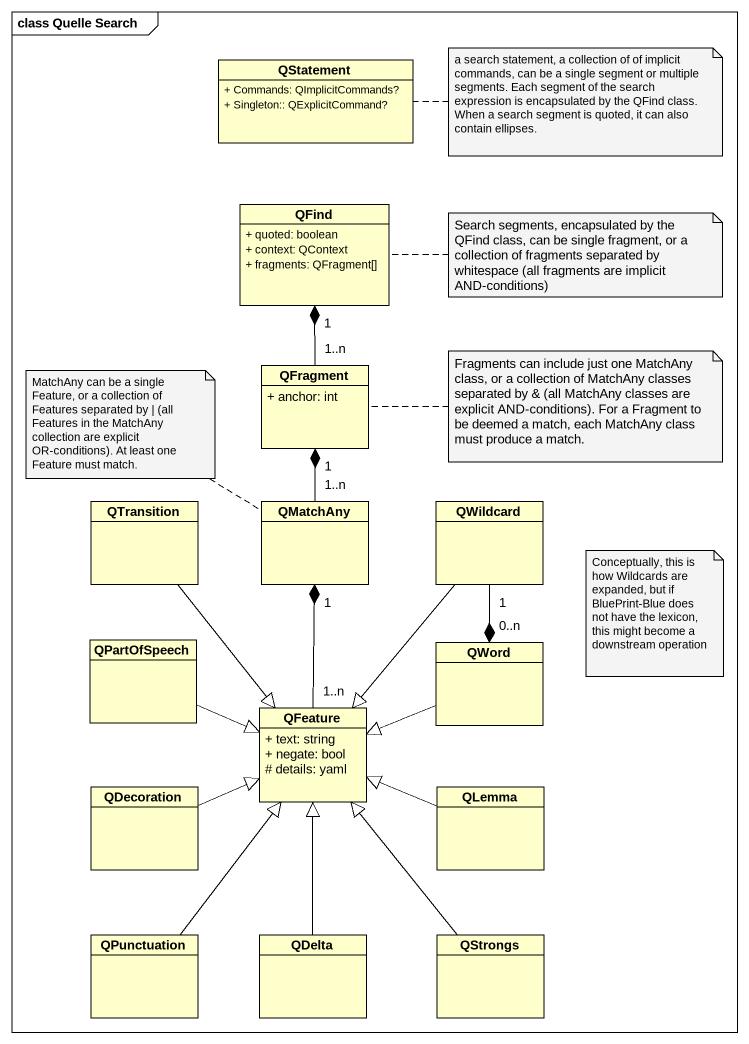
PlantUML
@startuml
mainframe class Quelle Search
hide circle
hide empty members
skinparam classAttributeIconSize 0
class QStatement {
  + Commands: QImplicitCommands?
  + Singleton:: QExplicitCommand?
}
class QFind {
  + quoted: boolean
  + context: QContext
  + fragments: QFragment[]
}
class QFragment {
  + anchor: int
}
class QTransition
class QMatchAny
class QWildcard
class QPartOfSpeech
class QWord
class QFeature {
  + text: string
  + negate: bool
  # details: yaml
}
class QDecoration
class QLemma
class QPunctuation
class QDelta
class QStrongs
QFragment "1..n" -up-* "1" QFind
QTransition --|> QFeature
QMatchAny "1..n" -up-* "1" QFragment
QWildcard "1" --* "0..n" QWord
QWildcard --|> QFeature
QPartOfSpeech -right-|> QFeature
QWord -left-|> QFeature
QFeature "1..n" -up-* "1" QMatchAny
QDecoration -right-|> QFeature
QLemma -left-|> QFeature
QPunctuation -up-|> QFeature
QDelta -up-|> QFeature
QStrongs -up-|> QFeature
note right of QStatement : a search statement, a collection of of implicit commands, can be a single segment or multiple segments. Each segment of the search expression is encapsulated by the QFind class. When a search segment is quoted, it can also contain ellipses.
note right of QFind : Search segments, encapsulated by the QFind class, can be single fragment, or a collection of fragments separated by whitespace (all fragments are implicit AND-conditions)
note top of QMatchAny : MatchAny can be a single Feature, or a collection of Features separated by | (all Features in the MatchAny collection are explicit OR-conditions). At least one Feature must match.
note right of QFragment : Fragments can include just one MatchAny class, or a collection of MatchAny classes separated by & (all MatchAny classes are explicit AND-conditions). For a Fragment to be deemed a match, each MatchAny class must produce a match.
note as N5
  Conceptually, this is how Wildcards are expanded, but if BluePrint-Blue does not have the lexicon, this might become a downstream operation
end note
@enduml
